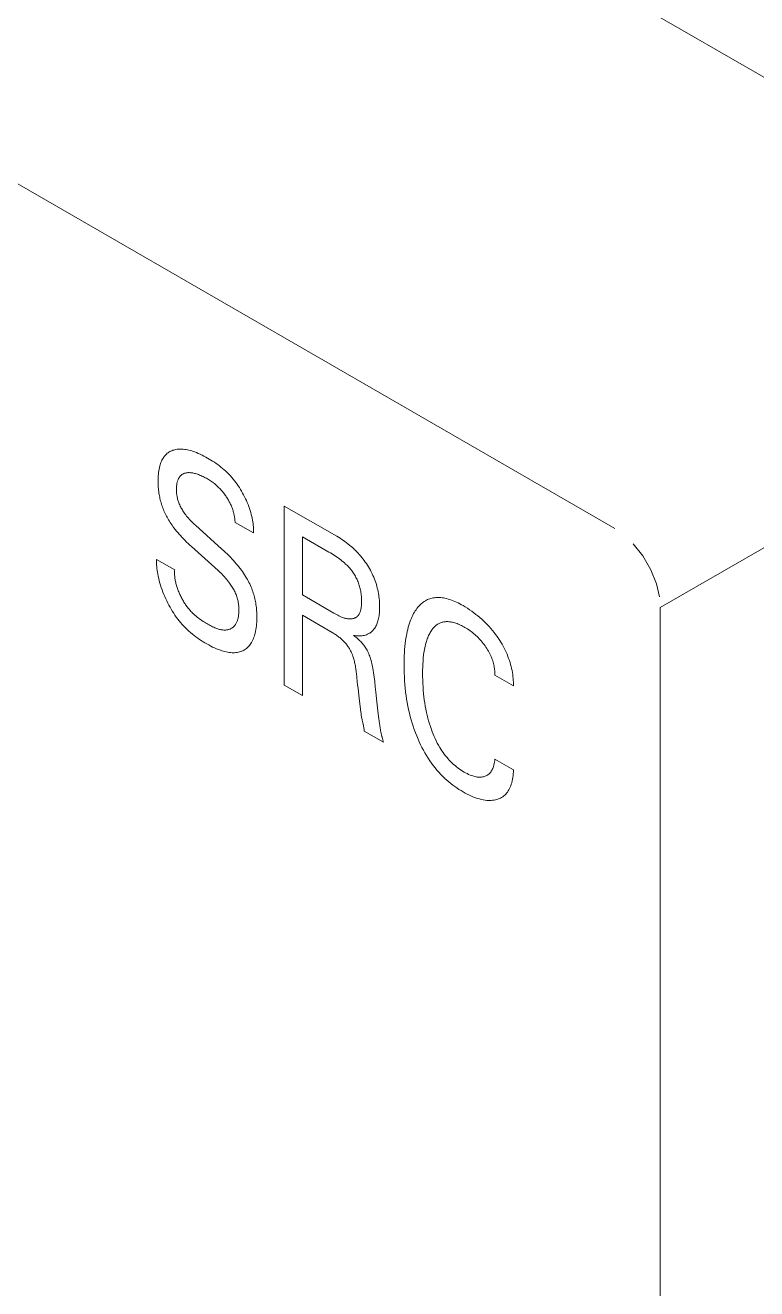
# Model space of a CAD drawing. Header units: inches. Extents: x 67248 to 85686, y -40174 to -31152.
# Drawn here: x 75403.64 to 75409.77, y -37917.24 to -37906.66 of the extents above; entities that cross this region are included whole.
import ezdxf

# ---------------------------------------------------------------- set-up
doc = ezdxf.new("R2010")
doc.units = ezdxf.units.IN
doc.header["$MEASUREMENT"] = 0

# ---------------------------------------------------------------- blocks, each defined once
blk = doc.blocks.new('ET200S')
at = {"lineweight": 0}
for p, q in [((108.6213, 12.8523), (130.188, 25.3037)), ((111.6093, 15.6995), (102.2392, 21.1093)), ((108.2678, 13.4647), (98.3682, 19.18)), ((105.7072, 12.2506), (105.7072, 13.6387)), ((105.7072, 13.6387), (106.1141, 13.4037)), ((105.0185, 13.4893), (105.2242, 13.3037)), ((105.4675, 13.4298), (105.3255, 13.5118)), ((105.1938, 13.1383), (104.9881, 13.3239)), ((105.8469, 13.4006), (105.8469, 12.9491)), ((106.0533, 13.2815), (105.8469, 13.4006)), ((108.4853, 13.2527), (108.4119, 13.346)), ((104.7173, 13.2245), (104.8577, 13.1434)), ((108.5472, 13.1451), (108.4853, 13.2527)), ((108.591, 13.0352), (108.5472, 13.1451)), ((108.6147, 12.9347), (108.591, 13.0352)), ((105.8469, 12.9491), (106.0902, 12.8086)), ((108.6213, -52.6312), (108.6213, 12.8523)), ((105.8469, 12.7917), (105.8469, 12.1699)), ((106.0772, 12.6587), (105.8469, 12.7917)), ((106.2727, 12.2792), (106.2662, 12.3411)), ((105.8469, 12.1699), (105.7072, 12.2506)), ((107.4828, 12.2456), (107.3394, 12.3284)), ((106.4328, 12.0521), (106.4407, 11.9865)), ((106.4748, 11.8085), (106.3263, 11.8942)), ((106.4528, 11.903), (106.4478, 11.9356)), ((107.3394, 11.6762), (107.4828, 11.5934))]:
    blk.add_line(p, q, dxfattribs=at)
for points in [[(105.4675, 13.4298), (105.4681, 13.4416), (105.4684, 13.4536), (105.4682, 13.4659), (105.4675, 13.4783), (105.4665, 13.491), (105.4651, 13.5038), (105.4633, 13.5168), (105.4611, 13.53), (105.4586, 13.5433), (105.4552, 13.5583), (105.4515, 13.5735), (105.4472, 13.5887), (105.4426, 13.6041), (105.4376, 13.6194), (105.4321, 13.6348), (105.4262, 13.6501), (105.42, 13.6654), (105.4135, 13.6804), (105.4067, 13.6953), (105.3995, 13.7101), (105.392, 13.7248), (105.3842, 13.7393), (105.3761, 13.7536), (105.3677, 13.7677), (105.3591, 13.7815), (105.3501, 13.7952), (105.3409, 13.8085), (105.3315, 13.8216), (105.3218, 13.8343), (105.3119, 13.8467), (105.3017, 13.8587), (105.2901, 13.8717), (105.2783, 13.8842), (105.2663, 13.8962), (105.2541, 13.9078), (105.2417, 13.9189), (105.2291, 13.9297), (105.2164, 13.94), (105.2036, 13.9499), (105.1907, 13.9594), (105.1778, 13.9686), (105.1648, 13.9774), (105.1517, 13.9859), (105.1387, 13.9941), (105.1256, 14.0019), (105.1126, 14.0095), (105.0981, 14.0176), (105.0836, 14.0254), (105.0692, 14.0328), (105.0548, 14.0398), (105.0405, 14.0463), (105.0262, 14.0523), (105.012, 14.0578), (105.0008, 14.0617), (104.9896, 14.0653), (104.9785, 14.0686), (104.9675, 14.0714), (104.9566, 14.0739), (104.9457, 14.076), (104.935, 14.0776), (104.9244, 14.0788), (104.9145, 14.0796), (104.9048, 14.0799), (104.8952, 14.0798), (104.8857, 14.0792), (104.8765, 14.0783), (104.8674, 14.0769), (104.8585, 14.075), (104.8498, 14.0727), (104.8421, 14.0702), (104.8346, 14.0673), (104.8272, 14.064), (104.8201, 14.0603), (104.8132, 14.0563), (104.8066, 14.0518), (104.8002, 14.047), (104.7941, 14.0417), (104.7882, 14.0361), (104.7826, 14.0301), (104.7772, 14.0235), (104.7722, 14.0166), (104.7674, 14.0094), (104.763, 14.0017), (104.7588, 13.9937), (104.7549, 13.9855), (104.7513, 13.9768), (104.748, 13.968), (104.745, 13.9588), (104.7423, 13.9494), (104.7393, 13.9374), (104.7367, 13.925), (104.7345, 13.9123), (104.7327, 13.8993), (104.7312, 13.886), (104.7301, 13.8725), (104.7294, 13.8588), (104.729, 13.8448), (104.7288, 13.8307)], [(104.7288, 13.8307), (104.729, 13.8198), (104.7292, 13.8088), (104.7297, 13.7977), (104.7304, 13.7865), (104.7313, 13.7752), (104.7324, 13.7638), (104.7338, 13.7523), (104.7354, 13.7407), (104.7372, 13.729), (104.7391, 13.7185), (104.7412, 13.7079), (104.7435, 13.6972), (104.7461, 13.6865), (104.7488, 13.6758), (104.7518, 13.665), (104.7551, 13.6542), (104.7586, 13.6434), (104.7623, 13.6325), (104.7661, 13.6222), (104.7701, 13.6119), (104.7743, 13.6016), (104.7788, 13.5914), (104.7834, 13.5812), (104.7883, 13.5711), (104.7934, 13.5611), (104.7987, 13.5511), (104.8042, 13.5413), (104.8104, 13.5307), (104.8168, 13.5202), (104.8234, 13.5099), (104.8303, 13.4997), (104.8372, 13.4896), (104.8444, 13.4798), (104.8516, 13.47), (104.8615, 13.4573), (104.8715, 13.4449), (104.8816, 13.4327), (104.8919, 13.4208), (104.9024, 13.4091), (104.9129, 13.3976), (104.9252, 13.3846), (104.9376, 13.372), (104.9501, 13.3596), (104.9627, 13.3474), (104.9754, 13.3356), (104.9881, 13.3239)], [(105.0185, 13.4893), (105.0107, 13.4965), (105.0028, 13.5039), (104.9951, 13.5114), (104.9874, 13.5191), (104.9797, 13.527), (104.9722, 13.5351), (104.9648, 13.5434), (104.9575, 13.552), (104.9503, 13.5607), (104.9433, 13.5697), (104.9364, 13.579), (104.9314, 13.5861), (104.9265, 13.5933), (104.9218, 13.6006), (104.9172, 13.6081), (104.9127, 13.6156), (104.9084, 13.6232), (104.9043, 13.6309), (104.9005, 13.6387), (104.8968, 13.6465), (104.8933, 13.6543), (104.8901, 13.6622), (104.8872, 13.6701), (104.8847, 13.6774), (104.8824, 13.6847), (104.8804, 13.692), (104.8786, 13.6993), (104.877, 13.7065), (104.8756, 13.7137), (104.8744, 13.7209), (104.8733, 13.728), (104.8725, 13.735), (104.8718, 13.742), (104.8713, 13.7489), (104.871, 13.7558), (104.8708, 13.7625), (104.8707, 13.7695), (104.8709, 13.7763), (104.8712, 13.783), (104.8716, 13.7896), (104.8722, 13.7961), (104.873, 13.8024), (104.874, 13.8086), (104.8752, 13.8147), (104.8765, 13.8206), (104.878, 13.8264), (104.8797, 13.832), (104.8814, 13.8369), (104.8832, 13.8416), (104.8852, 13.8462), (104.8873, 13.8507), (104.8896, 13.855), (104.892, 13.8591), (104.8946, 13.863), (104.8974, 13.8667), (104.9003, 13.8702), (104.9033, 13.8735), (104.9065, 13.8765), (104.9099, 13.8794), (104.9135, 13.8821), (104.9172, 13.8845), (104.9211, 13.8867), (104.925, 13.8887), (104.9292, 13.8904), (104.9334, 13.892), (104.9377, 13.8933), (104.9421, 13.8944), (104.9466, 13.8954), (104.9512, 13.8961), (104.9566, 13.8968), (104.9622, 13.8972), (104.9678, 13.8973), (104.9735, 13.8973), (104.9793, 13.897), (104.9852, 13.8964), (104.9911, 13.8957), (104.9971, 13.8947), (105.0046, 13.8933), (105.0122, 13.8915), (105.0199, 13.8895), (105.0276, 13.8871), (105.0353, 13.8846), (105.0431, 13.8818), (105.0509, 13.8787), (105.0597, 13.8751), (105.0685, 13.8712), (105.0773, 13.8671), (105.0861, 13.8627), (105.0949, 13.8581), (105.1038, 13.8532), (105.1126, 13.8481), (105.1202, 13.8436), (105.1277, 13.8389), (105.1352, 13.8341), (105.1427, 13.829), (105.1501, 13.8237), (105.1575, 13.8182), (105.1649, 13.8124), (105.1745, 13.8045), (105.1841, 13.7961)], [(105.1841, 13.7961), (105.1897, 13.7909), (105.1953, 13.7855), (105.2009, 13.78), (105.2063, 13.7744), (105.2118, 13.7686), (105.2172, 13.7626), (105.2226, 13.7564), (105.2279, 13.7502), (105.2331, 13.7437), (105.2383, 13.7372), (105.2433, 13.7305), (105.2483, 13.7238), (105.2531, 13.7169), (105.2574, 13.7106), (105.2616, 13.7042), (105.2657, 13.6978), (105.2697, 13.6913), (105.2736, 13.6847), (105.2773, 13.6781), (105.281, 13.6714), (105.2845, 13.6646), (105.2879, 13.6578), (105.2911, 13.651), (105.2942, 13.6442), (105.2971, 13.6374), (105.2998, 13.6306), (105.3025, 13.6238), (105.3049, 13.6169), (105.3073, 13.61), (105.3095, 13.6032), (105.3116, 13.5963), (105.3135, 13.5895), (105.3152, 13.5826), (105.3169, 13.576), (105.3183, 13.5693), (105.3197, 13.5627), (105.3209, 13.5561), (105.3219, 13.5496), (105.3229, 13.5431), (105.3237, 13.5367), (105.3243, 13.5304), (105.3249, 13.5241), (105.3253, 13.5179), (105.3255, 13.5118)], [(106.2438, 12.6354), (106.2538, 12.6338), (106.2636, 12.6326), (106.2734, 12.6318), (106.283, 12.6315), (106.2922, 12.6316), (106.3012, 12.6321), (106.3101, 12.6331), (106.3188, 12.6345), (106.3271, 12.6363), (106.3353, 12.6385), (106.3432, 12.6412), (106.3509, 12.6443), (106.357, 12.6472), (106.3629, 12.6503), (106.3687, 12.6538), (106.3743, 12.6576), (106.3797, 12.6616), (106.3849, 12.666), (106.3899, 12.6706), (106.3947, 12.6756), (106.3993, 12.6808), (106.4036, 12.6864), (106.4083, 12.6929), (106.4127, 12.6999), (106.4167, 12.7071), (106.4205, 12.7147), (106.424, 12.7226), (106.4273, 12.7308), (106.4302, 12.7393), (106.4329, 12.748), (106.4353, 12.757), (106.4376, 12.7671), (106.4396, 12.7775), (106.4413, 12.7881), (106.4427, 12.799), (106.4438, 12.8101), (106.4447, 12.8214), (106.4453, 12.8328), (106.4457, 12.8444), (106.4458, 12.8561), (106.4457, 12.8688), (106.4453, 12.8816), (106.4447, 12.8945), (106.4438, 12.9075), (106.4426, 12.9207), (106.441, 12.9341), (106.4391, 12.9475), (106.4369, 12.9611), (106.4344, 12.9748), (106.4314, 12.9886), (106.4281, 13.0025), (106.4245, 13.0165), (106.4204, 13.0305), (106.4159, 13.0446), (106.4111, 13.0586), (106.4058, 13.0727), (106.4001, 13.0867), (106.3942, 13.1003), (106.3878, 13.1138), (106.3812, 13.1272), (106.3741, 13.1405), (106.3668, 13.1537), (106.3591, 13.1666), (106.3512, 13.1794), (106.343, 13.1919), (106.3344, 13.2044), (106.3256, 13.2166), (106.3166, 13.2285), (106.3074, 13.2401), (106.298, 13.2515), (106.2884, 13.2626), (106.2786, 13.2734), (106.2681, 13.2845), (106.2574, 13.2953), (106.2466, 13.3057), (106.2357, 13.3158), (106.2246, 13.3255), (106.2135, 13.3349), (106.2023, 13.344), (106.1898, 13.3536), (106.1773, 13.3629), (106.1647, 13.3718), (106.1521, 13.3803), (106.1394, 13.3885), (106.1268, 13.3963), (106.1141, 13.4037)], [(104.7173, 13.2245), (104.7169, 13.2111), (104.717, 13.1973), (104.7176, 13.1833), (104.7185, 13.169), (104.7199, 13.1545), (104.7218, 13.1398), (104.724, 13.1248), (104.7266, 13.1097), (104.7296, 13.0944), (104.7335, 13.0771), (104.7378, 13.0596), (104.7426, 13.0419), (104.7479, 13.0243), (104.7536, 13.0065), (104.7597, 12.9887), (104.7663, 12.971), (104.7733, 12.9533), (104.7804, 12.9364), (104.7879, 12.9196), (104.7957, 12.903), (104.8039, 12.8864), (104.8124, 12.8701), (104.8213, 12.8539), (104.8304, 12.838), (104.8399, 12.8223), (104.8497, 12.807), (104.8598, 12.7919), (104.8702, 12.7771), (104.8808, 12.7627), (104.8918, 12.7487), (104.903, 12.7352), (104.9153, 12.721), (104.928, 12.7073), (104.9408, 12.6942), (104.9539, 12.6815), (104.9672, 12.6692), (104.9807, 12.6575), (104.9944, 12.6461), (105.0081, 12.6352), (105.022, 12.6248), (105.0359, 12.6147), (105.05, 12.605), (105.064, 12.5957), (105.0781, 12.5868), (105.0921, 12.5783), (105.1061, 12.5701), (105.1214, 12.5615), (105.1366, 12.5534), (105.1517, 12.5457), (105.1668, 12.5386), (105.1818, 12.5319), (105.1967, 12.5258), (105.2116, 12.5203), (105.2232, 12.5165), (105.2348, 12.513), (105.2463, 12.5099), (105.2577, 12.5073), (105.269, 12.5051), (105.2802, 12.5034), (105.2912, 12.5022), (105.3021, 12.5015), (105.3122, 12.5014), (105.3222, 12.5017), (105.332, 12.5024), (105.3415, 12.5037), (105.3509, 12.5054), (105.3601, 12.5077), (105.369, 12.5104), (105.3777, 12.5137), (105.3852, 12.517), (105.3926, 12.5207), (105.3997, 12.5248), (105.4065, 12.5293), (105.4132, 12.5342), (105.4196, 12.5395), (105.4257, 12.5451), (105.4316, 12.5512), (105.4372, 12.5576), (105.4425, 12.5644), (105.4482, 12.5727), (105.4537, 12.5815), (105.4587, 12.5907), (105.4633, 12.6004), (105.4676, 12.6105), (105.4716, 12.6209), (105.4751, 12.6316), (105.4784, 12.6427), (105.4813, 12.6541), (105.4842, 12.6673), (105.4868, 12.6808), (105.4889, 12.6946), (105.4907, 12.7087), (105.4921, 12.7231), (105.4931, 12.7377), (105.4938, 12.7525), (105.4942, 12.7675), (105.4943, 12.7828)], [(105.4943, 12.7828), (105.4941, 12.794), (105.4938, 12.8053), (105.4933, 12.8167), (105.4926, 12.8282), (105.4916, 12.8398), (105.4905, 12.8515), (105.489, 12.8633), (105.4874, 12.8752), (105.4854, 12.8871), (105.4834, 12.898), (105.4812, 12.9089), (105.4788, 12.9198), (105.4761, 12.9309), (105.4731, 12.9419), (105.47, 12.953), (105.4665, 12.9641), (105.4628, 12.9753), (105.4589, 12.9864), (105.4543, 12.9984), (105.4495, 13.0104), (105.4443, 13.0223), (105.4389, 13.0342), (105.4332, 13.0459), (105.4273, 13.0576), (105.4211, 13.0692), (105.4146, 13.0806), (105.4071, 13.0932), (105.3993, 13.1056), (105.3912, 13.1179), (105.383, 13.1299), (105.3745, 13.1417), (105.3658, 13.1533), (105.3556, 13.1663), (105.3453, 13.1791), (105.3347, 13.1916), (105.324, 13.2039), (105.3132, 13.2159), (105.3023, 13.2277), (105.2895, 13.241), (105.2766, 13.254), (105.2636, 13.2668), (105.2505, 13.2793), (105.2374, 13.2916), (105.2242, 13.3037)], [(106.0533, 13.2815), (106.0652, 13.2745), (106.0771, 13.2673), (106.0889, 13.2599), (106.1008, 13.2522), (106.1126, 13.2442), (106.1244, 13.2359), (106.1342, 13.2288), (106.144, 13.2214), (106.1537, 13.2138), (106.1633, 13.2058), (106.1729, 13.1976), (106.1824, 13.189), (106.189, 13.1827), (106.1956, 13.1763), (106.2021, 13.1696), (106.2086, 13.1627), (106.2149, 13.1556), (106.2211, 13.1483), (106.2271, 13.1408), (106.2327, 13.1334), (106.2382, 13.1258), (106.2435, 13.118), (106.2486, 13.1101), (106.2535, 13.102), (106.2582, 13.0939), (106.2627, 13.0855), (106.2669, 13.0772), (106.271, 13.0687), (106.2749, 13.0597), (106.2786, 13.0508), (106.282, 13.0417), (106.2852, 13.0327), (106.2881, 13.0237), (106.2907, 13.0147), (106.2931, 13.0057), (106.2953, 12.9968), (106.2973, 12.9879), (106.2993, 12.9776), (106.301, 12.9674), (106.3025, 12.9573), (106.3037, 12.9473), (106.3046, 12.9373), (106.3053, 12.9275), (106.3058, 12.9178), (106.306, 12.9081), (106.306, 12.8985), (106.3059, 12.8896), (106.3056, 12.8809), (106.3051, 12.8723), (106.3044, 12.8638), (106.3034, 12.8554), (106.3022, 12.8473), (106.3008, 12.8394), (106.2996, 12.8341), (106.2983, 12.8288), (106.2968, 12.8238), (106.2952, 12.8188), (106.2935, 12.8141), (106.2915, 12.8095), (106.2894, 12.8051), (106.2872, 12.8009), (106.2847, 12.7969), (106.2821, 12.7932), (106.2793, 12.7896), (106.2763, 12.7863), (106.2731, 12.7833), (106.2698, 12.7804), (106.2663, 12.7778), (106.2627, 12.7754), (106.2589, 12.7732), (106.255, 12.7712), (106.2509, 12.7694), (106.2468, 12.7679), (106.2425, 12.7666), (106.2381, 12.7655), (106.2337, 12.7646), (106.2291, 12.7639), (106.2245, 12.7634), (106.2198, 12.7631), (106.215, 12.7631), (106.2101, 12.7632), (106.2039, 12.7637), (106.1975, 12.7645), (106.1911, 12.7656), (106.1846, 12.767), (106.178, 12.7687), (106.1714, 12.7706), (106.1648, 12.7728), (106.1581, 12.7752), (106.1514, 12.7778), (106.1412, 12.7821), (106.131, 12.7868), (106.1208, 12.7919), (106.1106, 12.7972), (106.1004, 12.8028), (106.0902, 12.8086)], [(104.9964, 12.8088), (104.99, 12.8152), (104.9837, 12.8218), (104.9775, 12.8286), (104.9714, 12.8356), (104.9664, 12.8416), (104.9614, 12.8477), (104.9566, 12.8539), (104.9518, 12.8603), (104.9471, 12.8668), (104.9425, 12.8734), (104.938, 12.8801), (104.9336, 12.8869), (104.9292, 12.8938), (104.925, 12.9008), (104.9209, 12.9079), (104.9168, 12.915), (104.9129, 12.9223), (104.9091, 12.9295), (104.9054, 12.9369), (104.9018, 12.9443), (104.8983, 12.9517), (104.8949, 12.9592), (104.8917, 12.9667), (104.8886, 12.9742), (104.8854, 12.9823), (104.8823, 12.9904), (104.8794, 12.9985), (104.8767, 13.0066), (104.8741, 13.0147), (104.8716, 13.0228), (104.8694, 13.0309), (104.8673, 13.0389), (104.8654, 13.0469), (104.8636, 13.0548), (104.8621, 13.0627), (104.8609, 13.0693), (104.8599, 13.0759), (104.859, 13.0824), (104.8582, 13.0888), (104.8576, 13.0952), (104.8571, 13.1015), (104.8567, 13.1078), (104.8565, 13.1139), (104.8565, 13.12), (104.8565, 13.126), (104.8568, 13.1319), (104.8572, 13.1377), (104.8577, 13.1434)], [(105.1938, 13.1383), (105.2023, 13.1305), (105.2107, 13.1226), (105.2192, 13.1144), (105.2275, 13.1061), (105.2358, 13.0976), (105.244, 13.0889), (105.2521, 13.0799), (105.26, 13.0707), (105.2679, 13.0613), (105.2755, 13.0516), (105.2831, 13.0416), (105.2885, 13.034), (105.2938, 13.0264), (105.299, 13.0186), (105.304, 13.0106), (105.3088, 13.0026), (105.3135, 12.9945), (105.318, 12.9863), (105.3222, 12.9781), (105.3262, 12.9698), (105.33, 12.9614), (105.3335, 12.9531), (105.3366, 12.9447), (105.3397, 12.9357), (105.3425, 12.9268), (105.3449, 12.9178), (105.347, 12.9089), (105.3488, 12.9), (105.3503, 12.8911), (105.3516, 12.8823), (105.3526, 12.8736), (105.3535, 12.8649), (105.3541, 12.8563), (105.3545, 12.8477), (105.3548, 12.839), (105.3548, 12.8305), (105.3547, 12.822), (105.3544, 12.8137), (105.3539, 12.8055), (105.3532, 12.7974), (105.3523, 12.7895), (105.3511, 12.7818), (105.3498, 12.7743), (105.3485, 12.7683), (105.3471, 12.7624), (105.3455, 12.7567), (105.3437, 12.7512), (105.3418, 12.7458), (105.3398, 12.7405), (105.3375, 12.7355), (105.3351, 12.7306), (105.3326, 12.726), (105.3298, 12.7215), (105.3269, 12.7172), (105.324, 12.7133), (105.3209, 12.7096), (105.3176, 12.7061), (105.3142, 12.7028), (105.3106, 12.6997), (105.307, 12.6968), (105.3032, 12.6941), (105.2992, 12.6916), (105.2952, 12.6893), (105.291, 12.6871), (105.2867, 12.6852), (105.2823, 12.6835), (105.2778, 12.682), (105.2733, 12.6807), (105.2686, 12.6796), (105.2638, 12.6787), (105.259, 12.678), (105.2541, 12.6775), (105.2491, 12.6772), (105.2441, 12.6771), (105.2378, 12.6773), (105.2313, 12.6778), (105.2248, 12.6787), (105.2182, 12.6798), (105.2116, 12.6811), (105.2049, 12.6828), (105.1981, 12.6847), (105.1912, 12.6869), (105.1843, 12.6893), (105.1774, 12.6919), (105.1686, 12.6954), (105.1598, 12.6993), (105.151, 12.7034), (105.1421, 12.7078), (105.1331, 12.7124), (105.1241, 12.7173), (105.1151, 12.7223), (105.1061, 12.7275), (105.0967, 12.7331), (105.0873, 12.7388), (105.0779, 12.7448), (105.0686, 12.7509), (105.0592, 12.7572), (105.05, 12.7638), (105.0408, 12.7706), (105.0317, 12.7777), (105.0227, 12.785), (105.0138, 12.7926), (105.005, 12.8006), (104.9964, 12.8088)], [(107.4828, 12.2456), (107.4828, 12.2594), (107.4825, 12.2735), (107.4817, 12.2879), (107.4806, 12.3024), (107.479, 12.3172), (107.4771, 12.3322), (107.4747, 12.3473), (107.472, 12.3626), (107.4688, 12.378), (107.4651, 12.3938), (107.461, 12.4096), (107.4564, 12.4255), (107.4514, 12.4415), (107.4459, 12.4574), (107.44, 12.4733), (107.4336, 12.4891), (107.4268, 12.5049), (107.4194, 12.5207), (107.4116, 12.5363), (107.4033, 12.5518), (107.3947, 12.5672), (107.3857, 12.5823), (107.3764, 12.5972), (107.3667, 12.6119), (107.3568, 12.6263), (107.3448, 12.6428), (107.3326, 12.6589), (107.32, 12.6745), (107.3072, 12.6897), (107.2941, 12.7045), (107.2807, 12.7188), (107.2665, 12.7335), (107.252, 12.7476), (107.2374, 12.7611), (107.2226, 12.7742), (107.2077, 12.7868), (107.1926, 12.7989), (107.1761, 12.8116), (107.1595, 12.8237), (107.1428, 12.8352), (107.1261, 12.8462), (107.1093, 12.8566), (107.0925, 12.8665), (107.0794, 12.8737), (107.0664, 12.8807), (107.0534, 12.8873), (107.0404, 12.8935), (107.0275, 12.8993), (107.0146, 12.9046), (107.0017, 12.9096), (106.989, 12.914), (106.9763, 12.9179), (106.9637, 12.9213), (106.9513, 12.9241), (106.9408, 12.9261), (106.9304, 12.9277), (106.9202, 12.9288), (106.91, 12.9295), (106.9, 12.9298), (106.8902, 12.9297), (106.8805, 12.9291), (106.871, 12.9282), (106.8616, 12.9268), (106.8524, 12.9249), (106.8434, 12.9227), (106.8347, 12.92), (106.8257, 12.9167), (106.817, 12.913), (106.8085, 12.9088), (106.8003, 12.9042), (106.7923, 12.8992), (106.7845, 12.8938), (106.777, 12.888), (106.7697, 12.8818), (106.7626, 12.8753), (106.7557, 12.8685), (106.7491, 12.8614), (106.7427, 12.8539), (106.7354, 12.8447), (106.7284, 12.8352), (106.7218, 12.8252), (106.7154, 12.8149), (106.7093, 12.8043), (106.7035, 12.7933), (106.698, 12.782), (106.6928, 12.7704), (106.6878, 12.7586), (106.6832, 12.7464), (106.6777, 12.731), (106.6727, 12.7152), (106.668, 12.6991), (106.6638, 12.6826), (106.6598, 12.6658), (106.6563, 12.6487), (106.653, 12.6313), (106.6501, 12.6137), (106.6474, 12.5959), (106.6445, 12.5727), (106.642, 12.5491), (106.6399, 12.5253), (106.6383, 12.5012), (106.637, 12.4768), (106.6362, 12.4522), (106.6357, 12.4273), (106.6355, 12.4023)], [(106.784, 12.4586), (106.7871, 12.4865), (106.7889, 12.4998), (106.7909, 12.513), (106.7932, 12.5259), (106.7956, 12.5388), (106.7983, 12.5514), (106.8013, 12.5637), (106.8045, 12.5759), (106.808, 12.5878), (106.8117, 12.5995), (106.8149, 12.6086), (106.8183, 12.6176), (106.8219, 12.6263), (106.8257, 12.6348), (106.8297, 12.6432), (106.8338, 12.6513), (106.8382, 12.6591), (106.8429, 12.6667), (106.8477, 12.6741), (106.8528, 12.6812), (106.8569, 12.6866), (106.8612, 12.6918), (106.8657, 12.6968), (106.8703, 12.7016), (106.8751, 12.7062), (106.88, 12.7105), (106.885, 12.7147), (106.8902, 12.7185), (106.8956, 12.7222), (106.9011, 12.7255), (106.9068, 12.7286), (106.9127, 12.7314), (106.9187, 12.7339), (106.9245, 12.7359), (106.9305, 12.7377), (106.9366, 12.7392), (106.9428, 12.7405), (106.9491, 12.7414), (106.9556, 12.7421), (106.9621, 12.7426), (106.9688, 12.7427), (106.9756, 12.7426), (106.9824, 12.7422), (106.9893, 12.7415), (106.9963, 12.7406), (107.0034, 12.7394), (107.0117, 12.7376), (107.0202, 12.7355), (107.0287, 12.7331), (107.0372, 12.7303), (107.0458, 12.7272), (107.0545, 12.7238), (107.0632, 12.7201), (107.0719, 12.7162), (107.0807, 12.7119), (107.0894, 12.7074), (107.0982, 12.7027), (107.107, 12.6977), (107.1168, 12.6919), (107.1267, 12.6857), (107.1365, 12.6792), (107.1464, 12.6724), (107.1561, 12.6653), (107.1658, 12.6578), (107.1747, 12.6506), (107.1836, 12.6431), (107.1923, 12.6353), (107.201, 12.6272), (107.2096, 12.6188), (107.218, 12.61), (107.2259, 12.6014), (107.2337, 12.5925), (107.2414, 12.5833), (107.2489, 12.5739), (107.2562, 12.5642), (107.2634, 12.5543), (107.2702, 12.5444), (107.2768, 12.5344), (107.2831, 12.5241), (107.2892, 12.5137), (107.295, 12.5032), (107.3005, 12.4925), (107.3056, 12.4817), (107.3103, 12.471), (107.3146, 12.4603), (107.3186, 12.4495), (107.3222, 12.4387), (107.3255, 12.4279), (107.3284, 12.4171), (107.331, 12.4064), (107.3329, 12.3974), (107.3345, 12.3883), (107.336, 12.3794), (107.3371, 12.3706), (107.3381, 12.3619), (107.3388, 12.3533), (107.3392, 12.3448), (107.3394, 12.3366), (107.3394, 12.3284)], [(106.0772, 12.6587), (106.084, 12.6548), (106.0907, 12.6507), (106.0975, 12.6464), (106.1042, 12.642), (106.1109, 12.6375), (106.1177, 12.6327), (106.1244, 12.6278), (106.131, 12.6227), (106.1366, 12.6183), (106.1422, 12.6137), (106.1478, 12.6089), (106.1533, 12.604), (106.1587, 12.599), (106.1641, 12.5937), (106.1695, 12.5883), (106.1747, 12.5827), (106.1793, 12.5777), (106.1837, 12.5725), (106.1881, 12.5672), (106.1924, 12.5618), (106.1966, 12.5562), (106.2006, 12.5505), (106.2045, 12.5447), (106.2083, 12.5388), (106.2118, 12.533), (106.2151, 12.5271), (106.2183, 12.5211), (106.2213, 12.5151), (106.2243, 12.509), (106.2271, 12.5029), (106.2297, 12.4967), (106.2323, 12.4905), (106.2347, 12.4843), (106.2377, 12.476), (106.2406, 12.4677), (106.2432, 12.4595), (106.2457, 12.4512), (106.248, 12.443), (106.2501, 12.4347), (106.2521, 12.4266), (106.254, 12.4184), (106.2561, 12.4085), (106.258, 12.3988), (106.2597, 12.389), (106.2613, 12.3793), (106.2627, 12.3697), (106.264, 12.3601), (106.2652, 12.3505), (106.2662, 12.3411)], [(106.4328, 12.0521), (106.4249, 12.12), (106.4167, 12.1956), (106.4125, 12.2372), (106.4081, 12.2788), (106.4063, 12.2957), (106.4042, 12.3128), (106.402, 12.3299), (106.3995, 12.347), (106.3968, 12.3643), (106.3937, 12.3817), (106.3914, 12.3934), (106.3888, 12.4052), (106.3861, 12.4171), (106.3831, 12.429), (106.3799, 12.441), (106.3763, 12.453), (106.3724, 12.4651), (106.3692, 12.4744), (106.3658, 12.4837), (106.3621, 12.493), (106.3581, 12.5022), (106.3539, 12.5113), (106.3493, 12.5202), (106.3444, 12.529), (106.3397, 12.5368), (106.3348, 12.5443), (106.3296, 12.5517), (106.3243, 12.5589), (106.3188, 12.5658), (106.3123, 12.5735), (106.3057, 12.5808), (106.299, 12.5879), (106.2921, 12.5947), (106.2852, 12.6013), (106.277, 12.6086), (106.2687, 12.6157), (106.2604, 12.6225), (106.2521, 12.6291), (106.2438, 12.6354)], [(107.3394, 11.6762), (107.3382, 11.6645), (107.3365, 11.6531), (107.3344, 11.6419), (107.3319, 11.6311), (107.3289, 11.6207), (107.3254, 11.6107), (107.3224, 11.6033), (107.319, 11.5961), (107.3154, 11.5893), (107.3115, 11.5829), (107.3073, 11.5768), (107.3027, 11.5712), (107.2979, 11.566), (107.2928, 11.5612), (107.2874, 11.557), (107.2818, 11.5531), (107.2759, 11.5497), (107.2698, 11.5467), (107.2634, 11.5441), (107.2569, 11.5419), (107.2497, 11.54), (107.2424, 11.5386), (107.2349, 11.5377), (107.2273, 11.5371), (107.2194, 11.5371), (107.2115, 11.5375), (107.2031, 11.5383), (107.1945, 11.5397), (107.1858, 11.5414), (107.1771, 11.5436), (107.1682, 11.5462), (107.1593, 11.5492), (107.1477, 11.5537), (107.1359, 11.5587), (107.1241, 11.5643), (107.1123, 11.5705), (107.1004, 11.5771), (107.0886, 11.5841), (107.0768, 11.5916), (107.0651, 11.5996), (107.0534, 11.608), (107.0417, 11.6169), (107.0302, 11.6263), (107.0187, 11.6362), (107.0074, 11.6466), (106.9963, 11.6575), (106.986, 11.6683), (106.9759, 11.6795), (106.9659, 11.6911), (106.9562, 11.703), (106.9468, 11.7153), (106.9376, 11.7279), (106.9287, 11.7408), (106.9201, 11.7539), (106.9118, 11.7673), (106.9021, 11.7841), (106.8928, 11.8011), (106.8841, 11.8183), (106.8758, 11.8357), (106.8679, 11.8533), (106.8605, 11.871), (106.8536, 11.8887), (106.847, 11.9064), (106.8393, 11.9286), (106.8322, 11.9508), (106.8256, 11.9729), (106.8196, 11.9949), (106.8142, 12.0169), (106.8092, 12.0387), (106.8041, 12.0634), (106.7995, 12.0878), (106.7956, 12.1121), (106.7921, 12.1363), (106.7891, 12.1602), (106.7865, 12.184), (106.784, 12.2109), (106.7821, 12.2376), (106.7806, 12.2641), (106.7796, 12.2904), (106.7791, 12.3164), (106.7789, 12.3421), (106.7791, 12.3659), (106.7797, 12.3895), (106.7807, 12.4128), (106.7821, 12.4359), (106.784, 12.4586)], [(106.6355, 12.4023), (106.6357, 12.3736), (106.6364, 12.3447), (106.6376, 12.3156), (106.6392, 12.2862), (106.6414, 12.2565), (106.6442, 12.2265), (106.6475, 12.1963), (106.651, 12.1697), (106.655, 12.1428), (106.6595, 12.1158), (106.6646, 12.0886), (106.6702, 12.0612), (106.6765, 12.0337), (106.6835, 12.006), (106.6903, 11.9812), (106.6976, 11.9562), (106.7056, 11.9313), (106.7141, 11.9063), (106.7232, 11.8813), (106.733, 11.8563), (106.7434, 11.8314), (106.7531, 11.8097), (106.7633, 11.7881), (106.7739, 11.7667), (106.7851, 11.7455), (106.7968, 11.7246), (106.8091, 11.7039), (106.8218, 11.6837), (106.835, 11.6638), (106.8483, 11.645), (106.862, 11.6266), (106.8761, 11.6088), (106.8905, 11.5914), (106.9053, 11.5746), (106.9204, 11.5584), (106.9358, 11.5427), (106.9513, 11.5277), (106.9666, 11.5138), (106.982, 11.5005), (106.9976, 11.4878), (107.0132, 11.4757), (107.029, 11.4642), (107.0448, 11.4532), (107.0607, 11.4427), (107.0766, 11.4327), (107.0925, 11.4233), (107.1088, 11.4141), (107.1252, 11.4055), (107.1415, 11.3974), (107.1577, 11.39), (107.1739, 11.3832), (107.19, 11.3772), (107.2048, 11.3722), (107.2196, 11.3679), (107.2342, 11.3642), (107.2486, 11.3612), (107.2628, 11.359), (107.2769, 11.3575), (107.2884, 11.3568), (107.2997, 11.3567), (107.3108, 11.3572), (107.3217, 11.3581), (107.3324, 11.3596), (107.3429, 11.3617), (107.3532, 11.3643), (107.363, 11.3674), (107.3727, 11.3711), (107.382, 11.3753), (107.391, 11.3801), (107.3996, 11.3855), (107.4079, 11.3915), (107.4158, 11.3981), (107.4232, 11.4053), (107.4301, 11.413), (107.4366, 11.4212), (107.4427, 11.43), (107.4483, 11.4394), (107.4535, 11.4493), (107.4582, 11.4596), (107.4625, 11.4704), (107.4665, 11.4816), (107.4702, 11.4943), (107.4735, 11.5074), (107.4763, 11.5209), (107.4785, 11.5348), (107.4803, 11.549), (107.4816, 11.5635), (107.4825, 11.5784), (107.4828, 11.5934)], [(106.2727, 12.2792), (106.2756, 12.2528), (106.2786, 12.2263), (106.2879, 12.1465)], [(106.2879, 12.1465), (106.2924, 12.1068), (106.2953, 12.0809)], [(106.2953, 12.0809), (106.2968, 12.068), (106.2984, 12.0551), (106.3002, 12.0422), (106.302, 12.0294), (106.3041, 12.0166), (106.3063, 12.0039), (106.3088, 11.9913), (106.3102, 11.9846), (106.3116, 11.978), (106.3161, 11.958)], [(106.3161, 11.958), (106.3176, 11.9512), (106.319, 11.9444), (106.3204, 11.9376), (106.3217, 11.9306), (106.3229, 11.9236), (106.324, 11.9164), (106.3249, 11.9092), (106.3257, 11.9017), (106.3263, 11.8942)], [(106.4478, 11.9356), (106.4448, 11.956), (106.4434, 11.9662), (106.442, 11.9763), (106.4407, 11.9865)], [(106.4651, 11.8459), (106.4641, 11.8491), (106.4632, 11.8523), (106.4623, 11.8556), (106.4608, 11.8614), (106.4594, 11.8673), (106.4581, 11.8732), (106.4569, 11.8791), (106.4558, 11.8851), (106.4547, 11.891), (106.4537, 11.897), (106.4528, 11.903)], [(106.4748, 11.8085), (106.4741, 11.8122), (106.4734, 11.8158), (106.4726, 11.8193), (106.4718, 11.8228), (106.4709, 11.8262), (106.47, 11.8296), (106.469, 11.8329), (106.4681, 11.8362), (106.4651, 11.8459)]]:
    blk.add_lwpolyline(points, dxfattribs=at)

msp = doc.modelspace()

# ---------------------------------------------------------------- block references
at = {"xscale": 1.08, "yscale": 1.08, "zscale": 1.08}
msp.add_blockref('ET200S', (75291.648, -37925.417, 0.332), dxfattribs=at)

doc.saveas('drawing.dxf')
